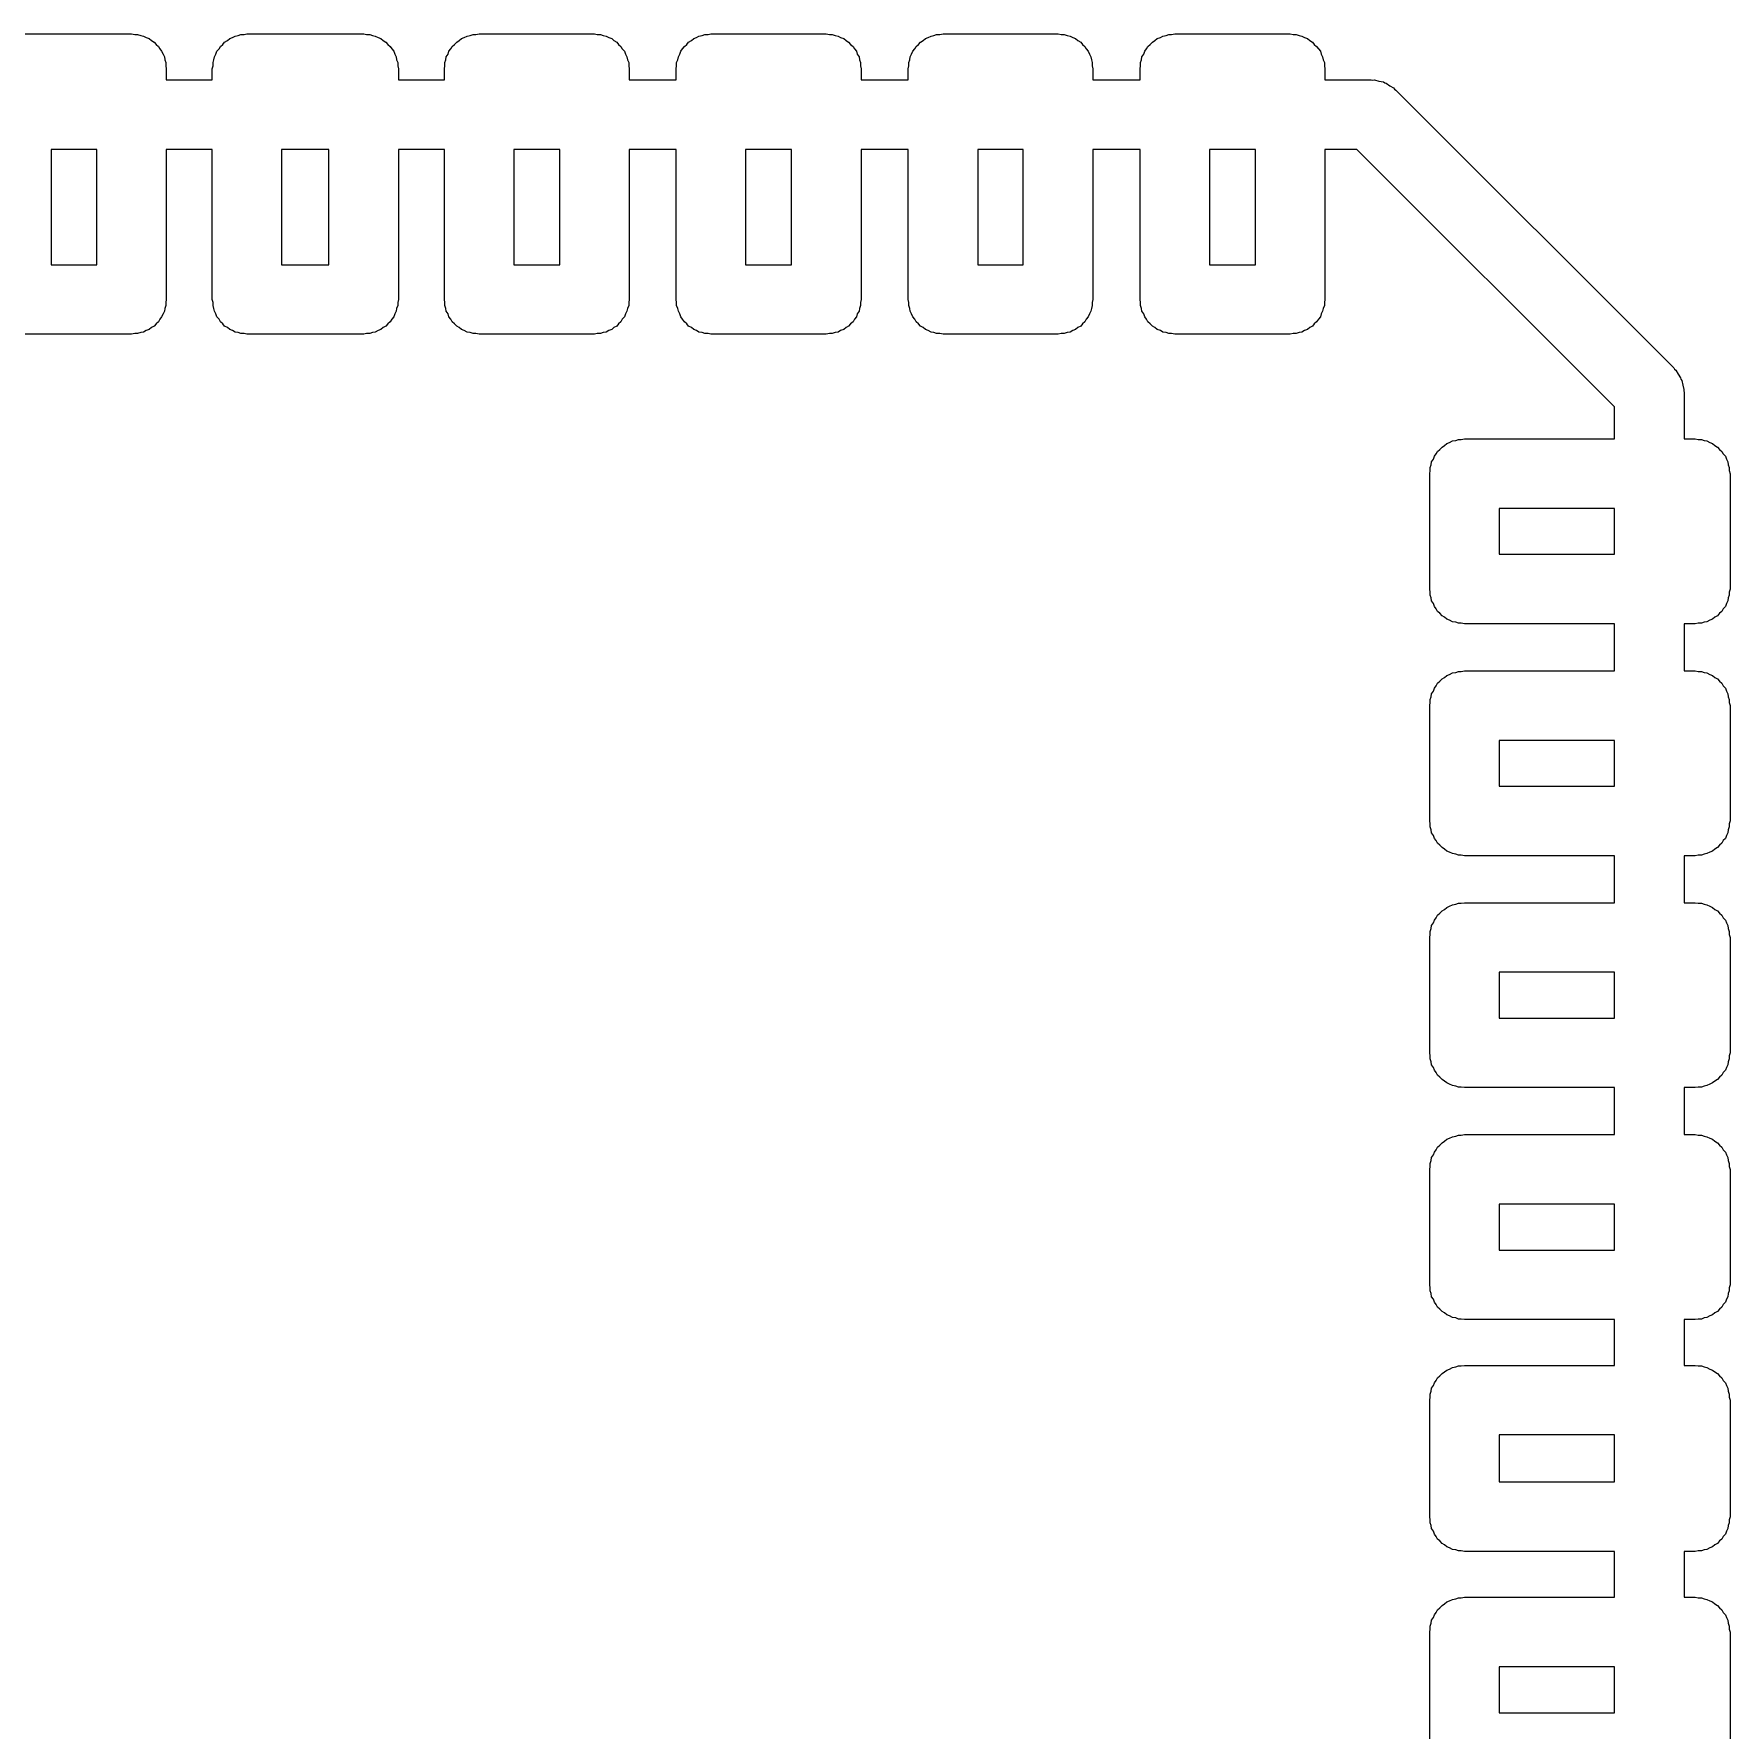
# Model space of a CAD drawing. Extents: x 17 to 274, y -105 to -6.
# Drawn here: x 146.913 to 150.573, y -49.587 to -45.927 of the extents above; entities that cross this region are included whole.
import ezdxf

# ---------------------------------------------------------------- set-up
doc = ezdxf.new("R2010")
doc.units = 0
doc.header["$MEASUREMENT"] = 0
doc.layers.add('BLACK', color=7, linetype='CONTINUOUS')

msp = doc.modelspace()

# ---------------------------------------------------------------- linework, layer by layer
at = {"layer": 'Black'}
for p, q in [((146.876, -45.9274), (147.124, -45.9274)), ((147.124, -45.9274), (147.131, -45.9286)), ((147.367, -45.9286), (147.373, -45.9274)), ((147.373, -45.9274), (147.625, -45.9274)), ((147.625, -45.9274), (147.631, -45.9286)), ((147.867, -45.9286), (147.874, -45.9274)), ((147.874, -45.9274), (148.123, -45.9274)), ((148.123, -45.9274), (148.129, -45.9286)), ((148.368, -45.9286), (148.374, -45.9274)), ((148.374, -45.9274), (148.623, -45.9274)), ((148.623, -45.9274), (148.63, -45.9286)), ((148.868, -45.9286), (148.875, -45.9274)), ((148.875, -45.9274), (149.123, -45.9274)), ((149.123, -45.9274), (149.13, -45.9286)), ((149.368, -45.9286), (149.375, -45.9274)), ((149.375, -45.9274), (149.624, -45.9274)), ((149.624, -45.9274), (149.63, -45.9286)), ((147.131, -45.9286), (147.137, -45.9286)), ((147.137, -45.9286), (147.144, -45.9308)), ((147.144, -45.9308), (147.15, -45.9319)), ((147.15, -45.9319), (147.156, -45.9352)), ((147.156, -45.9352), (147.162, -45.9375)), ((147.162, -45.9375), (147.167, -45.9417)), ((147.167, -45.9417), (147.173, -45.945)), ((147.173, -45.945), (147.177, -45.95)), ((147.177, -45.95), (147.182, -45.9542)), ((147.182, -45.9542), (147.185, -45.9599)), ((147.185, -45.9599), (147.189, -45.9649)), ((147.308, -45.9649), (147.313, -45.9599)), ((147.313, -45.9599), (147.316, -45.9542)), ((147.316, -45.9542), (147.321, -45.95)), ((147.321, -45.95), (147.325, -45.945)), ((147.325, -45.945), (147.331, -45.9417)), ((147.331, -45.9417), (147.336, -45.9375)), ((147.336, -45.9375), (147.342, -45.9352)), ((147.342, -45.9352), (147.348, -45.9319)), ((147.348, -45.9319), (147.354, -45.9308)), ((147.354, -45.9308), (147.36, -45.9286)), ((147.36, -45.9286), (147.367, -45.9286)), ((147.631, -45.9286), (147.638, -45.9286)), ((147.638, -45.9286), (147.644, -45.9308)), ((147.644, -45.9308), (147.65, -45.9319)), ((147.65, -45.9319), (147.656, -45.9352)), ((147.656, -45.9352), (147.662, -45.9375)), ((147.662, -45.9375), (147.667, -45.9417)), ((147.667, -45.9417), (147.673, -45.945)), ((147.673, -45.945), (147.677, -45.95)), ((147.677, -45.95), (147.682, -45.9542)), ((147.682, -45.9542), (147.686, -45.9599)), ((147.686, -45.9599), (147.69, -45.9649)), ((147.809, -45.9649), (147.813, -45.9599)), ((147.813, -45.9599), (147.816, -45.9542)), ((147.816, -45.9542), (147.821, -45.95)), ((147.821, -45.95), (147.826, -45.945)), ((147.826, -45.945), (147.831, -45.9417)), ((147.831, -45.9417), (147.836, -45.9375)), ((147.836, -45.9375), (147.842, -45.9352)), ((147.842, -45.9352), (147.848, -45.9319)), ((147.848, -45.9319), (147.855, -45.9308)), ((147.855, -45.9308), (147.861, -45.9286)), ((147.861, -45.9286), (147.867, -45.9286)), ((148.129, -45.9286), (148.136, -45.9286)), ((148.136, -45.9286), (148.142, -45.9308)), ((148.142, -45.9308), (148.148, -45.9319)), ((148.148, -45.9319), (148.154, -45.9352)), ((148.154, -45.9352), (148.16, -45.9375)), ((148.16, -45.9375), (148.165, -45.9417)), ((148.165, -45.9417), (148.171, -45.945)), ((148.171, -45.945), (148.175, -45.95)), ((148.175, -45.95), (148.18, -45.9542)), ((148.18, -45.9542), (148.183, -45.9599)), ((148.183, -45.9599), (148.188, -45.9649)), ((148.309, -45.9649), (148.313, -45.9599)), ((148.313, -45.9599), (148.317, -45.9542)), ((148.317, -45.9542), (148.322, -45.95)), ((148.322, -45.95), (148.326, -45.945)), ((148.326, -45.945), (148.332, -45.9417)), ((148.332, -45.9417), (148.337, -45.9375)), ((148.337, -45.9375), (148.343, -45.9352)), ((148.343, -45.9352), (148.348, -45.9319)), ((148.348, -45.9319), (148.355, -45.9308)), ((148.355, -45.9308), (148.361, -45.9286)), ((148.361, -45.9286), (148.368, -45.9286)), ((148.63, -45.9286), (148.636, -45.9286)), ((148.636, -45.9286), (148.642, -45.9308)), ((148.642, -45.9308), (148.649, -45.9319)), ((148.649, -45.9319), (148.654, -45.9352)), ((148.654, -45.9352), (148.661, -45.9375)), ((148.661, -45.9375), (148.666, -45.9417)), ((148.666, -45.9417), (148.671, -45.945)), ((148.671, -45.945), (148.675, -45.95)), ((148.675, -45.95), (148.681, -45.9542)), ((148.681, -45.9542), (148.684, -45.9599)), ((148.684, -45.9599), (148.688, -45.9649)), ((148.81, -45.9649), (148.814, -45.9599)), ((148.814, -45.9599), (148.817, -45.9542)), ((148.817, -45.9542), (148.822, -45.95)), ((148.822, -45.95), (148.826, -45.945)), ((148.826, -45.945), (148.832, -45.9417)), ((148.832, -45.9417), (148.837, -45.9375)), ((148.837, -45.9375), (148.843, -45.9352)), ((148.843, -45.9352), (148.849, -45.9319)), ((148.849, -45.9319), (148.855, -45.9308)), ((148.855, -45.9308), (148.861, -45.9286)), ((148.861, -45.9286), (148.868, -45.9286)), ((149.13, -45.9286), (149.136, -45.9286)), ((149.136, -45.9286), (149.143, -45.9308)), ((149.143, -45.9308), (149.149, -45.9319)), ((149.149, -45.9319), (149.155, -45.9352)), ((149.155, -45.9352), (149.161, -45.9375)), ((149.161, -45.9375), (149.166, -45.9417)), ((149.166, -45.9417), (149.172, -45.945)), ((149.172, -45.945), (149.176, -45.95)), ((149.176, -45.95), (149.181, -45.9542)), ((149.181, -45.9542), (149.184, -45.9599)), ((149.184, -45.9599), (149.188, -45.9649)), ((149.31, -45.9649), (149.314, -45.9599)), ((149.314, -45.9599), (149.317, -45.9542)), ((149.317, -45.9542), (149.322, -45.95)), ((149.322, -45.95), (149.327, -45.945)), ((149.327, -45.945), (149.332, -45.9417)), ((149.332, -45.9417), (149.337, -45.9375)), ((149.337, -45.9375), (149.344, -45.9352)), ((149.344, -45.9352), (149.349, -45.9319)), ((149.349, -45.9319), (149.356, -45.9308)), ((149.356, -45.9308), (149.362, -45.9286)), ((149.362, -45.9286), (149.368, -45.9286)), ((149.63, -45.9286), (149.637, -45.9286)), ((149.637, -45.9286), (149.643, -45.9308)), ((149.643, -45.9308), (149.649, -45.9319)), ((149.649, -45.9319), (149.655, -45.9352)), ((149.655, -45.9352), (149.661, -45.9375)), ((149.661, -45.9375), (149.666, -45.9417)), ((149.666, -45.9417), (149.672, -45.945)), ((149.672, -45.945), (149.676, -45.95)), ((149.676, -45.95), (149.681, -45.9542)), ((149.681, -45.9542), (149.685, -45.9599)), ((149.685, -45.9599), (149.689, -45.9649)), ((147.189, -45.9649), (147.192, -45.9711)), ((147.192, -45.9711), (147.195, -45.9768)), ((147.195, -45.9768), (147.196, -45.9832)), ((147.196, -45.9832), (147.198, -45.9894)), ((147.198, -45.9894), (147.198, -45.996)), ((147.198, -45.996), (147.199, -46.0024)), ((147.298, -46.0024), (147.3, -45.996)), ((147.3, -45.9894), (147.302, -45.9832)), ((147.3, -45.996), (147.3, -45.9894)), ((147.302, -45.9832), (147.303, -45.9768)), ((147.303, -45.9768), (147.306, -45.9711)), ((147.306, -45.9711), (147.308, -45.9649)), ((147.69, -45.9649), (147.692, -45.9711)), ((147.692, -45.9711), (147.695, -45.9768)), ((147.695, -45.9768), (147.696, -45.9832)), ((147.696, -45.9832), (147.699, -45.9894)), ((147.699, -45.9894), (147.699, -45.996)), ((147.699, -45.996), (147.7, -46.0024)), ((147.799, -46.0024), (147.8, -45.996)), ((147.8, -45.9894), (147.802, -45.9832)), ((147.8, -45.996), (147.8, -45.9894)), ((147.802, -45.9832), (147.803, -45.9768)), ((147.803, -45.9768), (147.807, -45.9711)), ((147.807, -45.9711), (147.809, -45.9649)), ((148.188, -45.9649), (148.19, -45.9711)), ((148.19, -45.9711), (148.193, -45.9768)), ((148.193, -45.9768), (148.194, -45.9832)), ((148.194, -45.9832), (148.197, -45.9894)), ((148.197, -45.9894), (148.197, -45.996)), ((148.197, -45.996), (148.198, -46.0024)), ((148.299, -46.0024), (148.3, -45.996)), ((148.3, -45.9894), (148.303, -45.9832)), ((148.3, -45.996), (148.3, -45.9894)), ((148.303, -45.9832), (148.304, -45.9768)), ((148.304, -45.9768), (148.307, -45.9711)), ((148.307, -45.9711), (148.309, -45.9649)), ((148.688, -45.9649), (148.69, -45.9711)), ((148.69, -45.9711), (148.694, -45.9768)), ((148.694, -45.9768), (148.695, -45.9832)), ((148.695, -45.9832), (148.697, -45.9894)), ((148.697, -45.9894), (148.697, -45.996)), ((148.697, -45.996), (148.698, -46.0024)), ((148.8, -46.0024), (148.801, -45.996)), ((148.801, -45.9894), (148.803, -45.9832)), ((148.801, -45.996), (148.801, -45.9894)), ((148.803, -45.9832), (148.804, -45.9768)), ((148.804, -45.9768), (148.807, -45.9711)), ((148.807, -45.9711), (148.81, -45.9649)), ((149.188, -45.9649), (149.191, -45.9711)), ((149.191, -45.9711), (149.194, -45.9768)), ((149.194, -45.9768), (149.195, -45.9832)), ((149.195, -45.9832), (149.197, -45.9894)), ((149.197, -45.9894), (149.197, -45.996)), ((149.197, -45.996), (149.198, -46.0024)), ((149.3, -46.0024), (149.301, -45.996)), ((149.301, -45.9894), (149.303, -45.9832)), ((149.301, -45.996), (149.301, -45.9894)), ((149.303, -45.9832), (149.304, -45.9768)), ((149.304, -45.9768), (149.308, -45.9711)), ((149.308, -45.9711), (149.31, -45.9649)), ((149.689, -45.9649), (149.691, -45.9711)), ((149.691, -45.9711), (149.694, -45.9768)), ((149.694, -45.9768), (149.695, -45.9832)), ((149.695, -45.9832), (149.698, -45.9894)), ((149.698, -45.9894), (149.698, -45.996)), ((149.698, -45.996), (149.699, -46.0024)), ((147.199, -46.0024), (147.199, -46.0265)), ((147.199, -46.0265), (147.298, -46.0265)), ((147.298, -46.0265), (147.298, -46.0024)), ((147.7, -46.0024), (147.7, -46.0265)), ((147.7, -46.0265), (147.799, -46.0265)), ((147.799, -46.0265), (147.799, -46.0024)), ((148.198, -46.0024), (148.198, -46.0265)), ((148.198, -46.0265), (148.299, -46.0265)), ((148.299, -46.0265), (148.299, -46.0024)), ((148.698, -46.0024), (148.698, -46.0265)), ((148.698, -46.0265), (148.8, -46.0265)), ((148.8, -46.0265), (148.8, -46.0024)), ((149.198, -46.0024), (149.198, -46.0265)), ((149.198, -46.0265), (149.3, -46.0265)), ((149.3, -46.0265), (149.3, -46.0024)), ((149.699, -46.0024), (149.699, -46.0265)), ((149.699, -46.0265), (149.799, -46.0265)), ((149.799, -46.0265), (149.802, -46.0271)), ((149.802, -46.0271), (149.806, -46.0268)), ((149.806, -46.0268), (149.815, -46.0293)), ((149.815, -46.0293), (149.825, -46.031)), ((149.825, -46.031), (149.828, -46.0327)), ((149.828, -46.0327), (149.831, -46.0335)), ((149.831, -46.0335), (149.839, -46.0391)), ((149.839, -46.0391), (149.847, -46.044)), ((149.847, -46.044), (149.849, -46.0466)), ((149.849, -46.0466), (149.852, -46.0484)), ((149.852, -46.0484), (150.452, -46.6479)), ((146.951, -46.1765), (146.951, -46.4253)), ((147.049, -46.1765), (146.951, -46.1765)), ((147.049, -46.4253), (147.049, -46.1765)), ((147.298, -46.1765), (147.199, -46.1765)), ((147.199, -46.1765), (147.199, -46.5003)), ((147.298, -46.5003), (147.298, -46.1765)), ((147.448, -46.1765), (147.448, -46.4253)), ((147.55, -46.1765), (147.448, -46.1765)), ((147.55, -46.4253), (147.55, -46.1765)), ((147.799, -46.1765), (147.7, -46.1765)), ((147.7, -46.1765), (147.7, -46.5003)), ((147.799, -46.5003), (147.799, -46.1765)), ((147.949, -46.1765), (147.949, -46.4253)), ((148.048, -46.1765), (147.949, -46.1765)), ((148.048, -46.4253), (148.048, -46.1765)), ((148.299, -46.1765), (148.198, -46.1765)), ((148.198, -46.1765), (148.198, -46.5003)), ((148.299, -46.5003), (148.299, -46.1765)), ((148.449, -46.1765), (148.449, -46.4253)), ((148.548, -46.1765), (148.449, -46.1765)), ((148.548, -46.4253), (148.548, -46.1765)), ((148.8, -46.1765), (148.698, -46.1765)), ((148.698, -46.1765), (148.698, -46.5003)), ((148.8, -46.5003), (148.8, -46.1765)), ((148.95, -46.1765), (148.95, -46.4253)), ((149.048, -46.1765), (148.95, -46.1765)), ((149.048, -46.4253), (149.048, -46.1765)), ((149.3, -46.1765), (149.198, -46.1765)), ((149.198, -46.1765), (149.198, -46.5003)), ((149.3, -46.5003), (149.3, -46.1765)), ((149.45, -46.1765), (149.45, -46.4253)), ((149.549, -46.1765), (149.45, -46.1765)), ((149.549, -46.4253), (149.549, -46.1765)), ((149.699, -46.1765), (149.699, -46.5003)), ((149.768, -46.1765), (149.699, -46.1765)), ((150.324, -46.732), (149.768, -46.1765)), ((146.951, -46.4253), (147.049, -46.4253)), ((147.448, -46.4253), (147.55, -46.4253)), ((147.949, -46.4253), (148.048, -46.4253)), ((148.449, -46.4253), (148.548, -46.4253)), ((148.95, -46.4253), (149.048, -46.4253)), ((149.45, -46.4253), (149.549, -46.4253)), ((147.198, -46.5133), (147.196, -46.5195)), ((147.199, -46.5003), (147.198, -46.5067)), ((147.198, -46.5067), (147.198, -46.5133)), ((147.3, -46.5067), (147.298, -46.5003)), ((147.3, -46.5133), (147.3, -46.5067)), ((147.302, -46.5195), (147.3, -46.5133)), ((147.699, -46.5133), (147.696, -46.5195)), ((147.7, -46.5003), (147.699, -46.5067)), ((147.699, -46.5067), (147.699, -46.5133)), ((147.8, -46.5067), (147.799, -46.5003)), ((147.8, -46.5133), (147.8, -46.5067)), ((147.802, -46.5195), (147.8, -46.5133)), ((148.197, -46.5133), (148.194, -46.5195)), ((148.198, -46.5003), (148.197, -46.5067)), ((148.197, -46.5067), (148.197, -46.5133)), ((148.3, -46.5067), (148.299, -46.5003)), ((148.3, -46.5133), (148.3, -46.5067)), ((148.303, -46.5195), (148.3, -46.5133)), ((148.697, -46.5133), (148.695, -46.5195)), ((148.698, -46.5003), (148.697, -46.5067)), ((148.697, -46.5067), (148.697, -46.5133)), ((148.801, -46.5067), (148.8, -46.5003)), ((148.801, -46.5133), (148.801, -46.5067)), ((148.803, -46.5195), (148.801, -46.5133)), ((149.197, -46.5133), (149.195, -46.5195)), ((149.198, -46.5003), (149.197, -46.5067)), ((149.197, -46.5067), (149.197, -46.5133)), ((149.301, -46.5067), (149.3, -46.5003)), ((149.301, -46.5133), (149.301, -46.5067)), ((149.303, -46.5195), (149.301, -46.5133)), ((149.698, -46.5133), (149.695, -46.5195)), ((149.699, -46.5003), (149.698, -46.5067)), ((149.698, -46.5067), (149.698, -46.5133)), ((147.182, -46.5485), (147.177, -46.5527)), ((147.185, -46.5428), (147.182, -46.5485)), ((147.189, -46.5378), (147.185, -46.5428)), ((147.192, -46.5316), (147.189, -46.5378)), ((147.195, -46.5259), (147.192, -46.5316)), ((147.196, -46.5195), (147.195, -46.5259)), ((147.303, -46.5259), (147.302, -46.5195)), ((147.306, -46.5316), (147.303, -46.5259)), ((147.308, -46.5378), (147.306, -46.5316)), ((147.313, -46.5428), (147.308, -46.5378)), ((147.316, -46.5485), (147.313, -46.5428)), ((147.321, -46.5527), (147.316, -46.5485)), ((147.682, -46.5485), (147.677, -46.5527)), ((147.686, -46.5428), (147.682, -46.5485)), ((147.69, -46.5378), (147.686, -46.5428)), ((147.692, -46.5316), (147.69, -46.5378)), ((147.695, -46.5259), (147.692, -46.5316)), ((147.696, -46.5195), (147.695, -46.5259)), ((147.803, -46.5259), (147.802, -46.5195)), ((147.807, -46.5316), (147.803, -46.5259)), ((147.809, -46.5378), (147.807, -46.5316)), ((147.813, -46.5428), (147.809, -46.5378)), ((147.816, -46.5485), (147.813, -46.5428)), ((147.821, -46.5527), (147.816, -46.5485)), ((148.18, -46.5485), (148.175, -46.5527)), ((148.183, -46.5428), (148.18, -46.5485)), ((148.188, -46.5378), (148.183, -46.5428)), ((148.19, -46.5316), (148.188, -46.5378)), ((148.193, -46.5259), (148.19, -46.5316)), ((148.194, -46.5195), (148.193, -46.5259)), ((148.304, -46.5259), (148.303, -46.5195)), ((148.307, -46.5316), (148.304, -46.5259)), ((148.309, -46.5378), (148.307, -46.5316)), ((148.313, -46.5428), (148.309, -46.5378)), ((148.317, -46.5485), (148.313, -46.5428)), ((148.322, -46.5527), (148.317, -46.5485)), ((148.681, -46.5485), (148.675, -46.5527)), ((148.684, -46.5428), (148.681, -46.5485)), ((148.688, -46.5378), (148.684, -46.5428)), ((148.69, -46.5316), (148.688, -46.5378)), ((148.694, -46.5259), (148.69, -46.5316)), ((148.695, -46.5195), (148.694, -46.5259)), ((148.804, -46.5259), (148.803, -46.5195)), ((148.807, -46.5316), (148.804, -46.5259)), ((148.81, -46.5378), (148.807, -46.5316)), ((148.814, -46.5428), (148.81, -46.5378)), ((148.817, -46.5485), (148.814, -46.5428)), ((148.822, -46.5527), (148.817, -46.5485)), ((149.181, -46.5485), (149.176, -46.5527)), ((149.184, -46.5428), (149.181, -46.5485)), ((149.188, -46.5378), (149.184, -46.5428)), ((149.191, -46.5316), (149.188, -46.5378)), ((149.194, -46.5259), (149.191, -46.5316)), ((149.195, -46.5195), (149.194, -46.5259)), ((149.304, -46.5259), (149.303, -46.5195)), ((149.308, -46.5316), (149.304, -46.5259)), ((149.31, -46.5378), (149.308, -46.5316)), ((149.314, -46.5428), (149.31, -46.5378)), ((149.317, -46.5485), (149.314, -46.5428)), ((149.322, -46.5527), (149.317, -46.5485)), ((149.681, -46.5485), (149.676, -46.5527)), ((149.685, -46.5428), (149.681, -46.5485)), ((149.689, -46.5378), (149.685, -46.5428)), ((149.691, -46.5316), (149.689, -46.5378)), ((149.694, -46.5259), (149.691, -46.5316)), ((149.695, -46.5195), (149.694, -46.5259)), ((147.124, -46.5753), (146.876, -46.5753)), ((147.131, -46.5741), (147.124, -46.5753)), ((147.137, -46.5741), (147.131, -46.5741)), ((147.144, -46.5719), (147.137, -46.5741)), ((147.15, -46.5707), (147.144, -46.5719)), ((147.156, -46.5675), (147.15, -46.5707)), ((147.162, -46.5652), (147.156, -46.5675)), ((147.167, -46.561), (147.162, -46.5652)), ((147.173, -46.5577), (147.167, -46.561)), ((147.177, -46.5527), (147.173, -46.5577)), ((147.325, -46.5577), (147.321, -46.5527)), ((147.331, -46.561), (147.325, -46.5577)), ((147.336, -46.5652), (147.331, -46.561)), ((147.342, -46.5675), (147.336, -46.5652)), ((147.348, -46.5707), (147.342, -46.5675)), ((147.354, -46.5719), (147.348, -46.5707)), ((147.36, -46.5741), (147.354, -46.5719)), ((147.367, -46.5741), (147.36, -46.5741)), ((147.373, -46.5753), (147.367, -46.5741)), ((147.625, -46.5753), (147.373, -46.5753)), ((147.631, -46.5741), (147.625, -46.5753)), ((147.638, -46.5741), (147.631, -46.5741)), ((147.644, -46.5719), (147.638, -46.5741)), ((147.65, -46.5707), (147.644, -46.5719)), ((147.656, -46.5675), (147.65, -46.5707)), ((147.662, -46.5652), (147.656, -46.5675)), ((147.667, -46.561), (147.662, -46.5652)), ((147.673, -46.5577), (147.667, -46.561)), ((147.677, -46.5527), (147.673, -46.5577)), ((147.826, -46.5577), (147.821, -46.5527)), ((147.831, -46.561), (147.826, -46.5577)), ((147.836, -46.5652), (147.831, -46.561)), ((147.842, -46.5675), (147.836, -46.5652)), ((147.848, -46.5707), (147.842, -46.5675)), ((147.855, -46.5719), (147.848, -46.5707)), ((147.861, -46.5741), (147.855, -46.5719)), ((147.867, -46.5741), (147.861, -46.5741)), ((147.874, -46.5753), (147.867, -46.5741)), ((148.123, -46.5753), (147.874, -46.5753)), ((148.129, -46.5741), (148.123, -46.5753)), ((148.136, -46.5741), (148.129, -46.5741)), ((148.142, -46.5719), (148.136, -46.5741)), ((148.148, -46.5707), (148.142, -46.5719)), ((148.154, -46.5675), (148.148, -46.5707)), ((148.16, -46.5652), (148.154, -46.5675)), ((148.165, -46.561), (148.16, -46.5652)), ((148.171, -46.5577), (148.165, -46.561)), ((148.175, -46.5527), (148.171, -46.5577)), ((148.326, -46.5577), (148.322, -46.5527)), ((148.332, -46.561), (148.326, -46.5577)), ((148.337, -46.5652), (148.332, -46.561)), ((148.343, -46.5675), (148.337, -46.5652)), ((148.348, -46.5707), (148.343, -46.5675)), ((148.355, -46.5719), (148.348, -46.5707)), ((148.361, -46.5741), (148.355, -46.5719)), ((148.368, -46.5741), (148.361, -46.5741)), ((148.374, -46.5753), (148.368, -46.5741)), ((148.623, -46.5753), (148.374, -46.5753)), ((148.63, -46.5741), (148.623, -46.5753)), ((148.636, -46.5741), (148.63, -46.5741)), ((148.642, -46.5719), (148.636, -46.5741)), ((148.649, -46.5707), (148.642, -46.5719)), ((148.654, -46.5675), (148.649, -46.5707)), ((148.661, -46.5652), (148.654, -46.5675)), ((148.666, -46.561), (148.661, -46.5652)), ((148.671, -46.5577), (148.666, -46.561)), ((148.675, -46.5527), (148.671, -46.5577)), ((148.826, -46.5577), (148.822, -46.5527)), ((148.832, -46.561), (148.826, -46.5577)), ((148.837, -46.5652), (148.832, -46.561)), ((148.843, -46.5675), (148.837, -46.5652)), ((148.849, -46.5707), (148.843, -46.5675)), ((148.855, -46.5719), (148.849, -46.5707)), ((148.861, -46.5741), (148.855, -46.5719)), ((148.868, -46.5741), (148.861, -46.5741)), ((148.875, -46.5753), (148.868, -46.5741)), ((149.123, -46.5753), (148.875, -46.5753)), ((149.13, -46.5741), (149.123, -46.5753)), ((149.136, -46.5741), (149.13, -46.5741)), ((149.143, -46.5719), (149.136, -46.5741)), ((149.149, -46.5707), (149.143, -46.5719)), ((149.155, -46.5675), (149.149, -46.5707)), ((149.161, -46.5652), (149.155, -46.5675)), ((149.166, -46.561), (149.161, -46.5652)), ((149.172, -46.5577), (149.166, -46.561)), ((149.176, -46.5527), (149.172, -46.5577)), ((149.327, -46.5577), (149.322, -46.5527)), ((149.332, -46.561), (149.327, -46.5577)), ((149.337, -46.5652), (149.332, -46.561)), ((149.344, -46.5675), (149.337, -46.5652)), ((149.349, -46.5707), (149.344, -46.5675)), ((149.356, -46.5719), (149.349, -46.5707)), ((149.362, -46.5741), (149.356, -46.5719)), ((149.368, -46.5741), (149.362, -46.5741)), ((149.375, -46.5753), (149.368, -46.5741)), ((149.624, -46.5753), (149.375, -46.5753)), ((149.63, -46.5741), (149.624, -46.5753)), ((149.637, -46.5741), (149.63, -46.5741)), ((149.643, -46.5719), (149.637, -46.5741)), ((149.649, -46.5707), (149.643, -46.5719)), ((149.655, -46.5675), (149.649, -46.5707)), ((149.661, -46.5652), (149.655, -46.5675)), ((149.666, -46.561), (149.661, -46.5652)), ((149.672, -46.5577), (149.666, -46.561)), ((149.676, -46.5527), (149.672, -46.5577)), ((150.452, -46.6479), (150.453, -46.6506)), ((150.453, -46.6506), (150.456, -46.6527)), ((150.456, -46.6527), (150.461, -46.6612)), ((150.461, -46.6612), (150.466, -46.6692)), ((150.466, -46.6692), (150.467, -46.6724)), ((150.467, -46.6724), (150.469, -46.6753)), ((150.469, -46.6753), (150.471, -46.6849)), ((150.471, -46.6849), (150.473, -46.6944)), ((150.473, -46.6944), (150.473, -46.6977)), ((150.324, -46.8012), (150.324, -46.732)), ((150.473, -46.6977), (150.474, -46.7009)), ((150.474, -46.7009), (150.474, -46.8012)), ((149.968, -46.809), (149.974, -46.8057)), ((149.974, -46.8057), (149.981, -46.8046)), ((149.981, -46.8046), (149.987, -46.8023)), ((149.987, -46.8023), (149.993, -46.8023)), ((149.993, -46.8023), (150, -46.8012)), ((150, -46.8012), (150.324, -46.8012)), ((150.474, -46.8012), (150.498, -46.8012)), ((150.498, -46.8012), (150.504, -46.8023)), ((150.504, -46.8023), (150.511, -46.8023)), ((150.511, -46.8023), (150.517, -46.8046)), ((150.517, -46.8046), (150.523, -46.8057)), ((150.523, -46.8057), (150.529, -46.809)), ((149.933, -46.8448), (149.935, -46.8387)), ((149.935, -46.8387), (149.939, -46.8337)), ((149.939, -46.8337), (149.942, -46.828)), ((149.942, -46.828), (149.947, -46.8238)), ((149.947, -46.8238), (149.952, -46.8187)), ((149.952, -46.8187), (149.957, -46.8154)), ((149.957, -46.8154), (149.962, -46.8112)), ((149.962, -46.8112), (149.968, -46.809)), ((150.529, -46.809), (150.535, -46.8112)), ((150.535, -46.8112), (150.54, -46.8154)), ((150.54, -46.8154), (150.546, -46.8187)), ((150.546, -46.8187), (150.55, -46.8238)), ((150.55, -46.8238), (150.555, -46.828)), ((150.555, -46.828), (150.558, -46.8337)), ((150.558, -46.8337), (150.563, -46.8387)), ((150.563, -46.8387), (150.565, -46.8448)), ((149.925, -46.8762), (149.926, -46.8697)), ((149.925, -47.1251), (149.925, -46.8762)), ((149.926, -46.8632), (149.928, -46.857)), ((149.926, -46.8697), (149.926, -46.8632)), ((149.928, -46.857), (149.929, -46.8505)), ((149.929, -46.8505), (149.933, -46.8448)), ((150.565, -46.8448), (150.568, -46.8505)), ((150.568, -46.8505), (150.569, -46.857)), ((150.569, -46.857), (150.571, -46.8632)), ((150.571, -46.8632), (150.571, -46.8697)), ((150.571, -46.8697), (150.573, -46.8762)), ((150.573, -46.8762), (150.573, -47.1251)), ((150.075, -46.9512), (150.075, -47.0501)), ((150.324, -46.9512), (150.075, -46.9512)), ((150.324, -47.0501), (150.324, -46.9512)), ((150.075, -47.0501), (150.324, -47.0501)), ((149.926, -47.1316), (149.925, -47.1251)), ((149.926, -47.1381), (149.926, -47.1316)), ((150.573, -47.1251), (150.571, -47.1316)), ((150.571, -47.1316), (150.571, -47.1381)), ((149.928, -47.1443), (149.926, -47.1381)), ((149.929, -47.1508), (149.928, -47.1443)), ((149.933, -47.1564), (149.929, -47.1508)), ((149.935, -47.1626), (149.933, -47.1564)), ((149.939, -47.1676), (149.935, -47.1626)), ((149.942, -47.1733), (149.939, -47.1676)), ((150.558, -47.1676), (150.555, -47.1733)), ((150.563, -47.1626), (150.558, -47.1676)), ((150.565, -47.1564), (150.563, -47.1626)), ((150.568, -47.1508), (150.565, -47.1564)), ((150.569, -47.1443), (150.568, -47.1508)), ((150.571, -47.1381), (150.569, -47.1443)), ((149.947, -47.1775), (149.942, -47.1733)), ((149.952, -47.1826), (149.947, -47.1775)), ((149.957, -47.1858), (149.952, -47.1826)), ((149.962, -47.1901), (149.957, -47.1858)), ((149.968, -47.1923), (149.962, -47.1901)), ((149.974, -47.1956), (149.968, -47.1923)), ((149.981, -47.1967), (149.974, -47.1956)), ((149.987, -47.199), (149.981, -47.1967)), ((149.993, -47.199), (149.987, -47.199)), ((150, -47.2001), (149.993, -47.199)), ((150.324, -47.2001), (150, -47.2001)), ((150.324, -47.3016), (150.324, -47.2001)), ((150.498, -47.2001), (150.474, -47.2001)), ((150.474, -47.2001), (150.474, -47.3016)), ((150.504, -47.199), (150.498, -47.2001)), ((150.511, -47.199), (150.504, -47.199)), ((150.517, -47.1967), (150.511, -47.199)), ((150.523, -47.1956), (150.517, -47.1967)), ((150.529, -47.1923), (150.523, -47.1956)), ((150.535, -47.1901), (150.529, -47.1923)), ((150.54, -47.1858), (150.535, -47.1901)), ((150.546, -47.1826), (150.54, -47.1858)), ((150.55, -47.1775), (150.546, -47.1826)), ((150.555, -47.1733), (150.55, -47.1775)), ((149.952, -47.3191), (149.957, -47.3158)), ((149.957, -47.3158), (149.962, -47.3116)), ((149.962, -47.3116), (149.968, -47.3094)), ((149.968, -47.3094), (149.974, -47.3061)), ((149.974, -47.3061), (149.981, -47.3049)), ((149.981, -47.3049), (149.987, -47.3027)), ((149.987, -47.3027), (149.993, -47.3027)), ((149.993, -47.3027), (150, -47.3016)), ((150, -47.3016), (150.324, -47.3016)), ((150.474, -47.3016), (150.498, -47.3016)), ((150.498, -47.3016), (150.504, -47.3027)), ((150.504, -47.3027), (150.511, -47.3027)), ((150.511, -47.3027), (150.517, -47.3049)), ((150.517, -47.3049), (150.523, -47.3061)), ((150.523, -47.3061), (150.529, -47.3094)), ((150.529, -47.3094), (150.535, -47.3116)), ((150.535, -47.3116), (150.54, -47.3158)), ((150.54, -47.3158), (150.546, -47.3191)), ((149.928, -47.3574), (149.929, -47.3509)), ((149.929, -47.3509), (149.933, -47.3452)), ((149.933, -47.3452), (149.935, -47.3391)), ((149.935, -47.3391), (149.939, -47.334)), ((149.939, -47.334), (149.942, -47.3284)), ((149.942, -47.3284), (149.947, -47.3241)), ((149.947, -47.3241), (149.952, -47.3191)), ((150.546, -47.3191), (150.55, -47.3241)), ((150.55, -47.3241), (150.555, -47.3284)), ((150.555, -47.3284), (150.558, -47.334)), ((150.558, -47.334), (150.563, -47.3391)), ((150.563, -47.3391), (150.565, -47.3452)), ((150.565, -47.3452), (150.568, -47.3509)), ((150.568, -47.3509), (150.569, -47.3574)), ((149.925, -47.3766), (149.926, -47.3701)), ((149.925, -47.6255), (149.925, -47.3766)), ((149.926, -47.3635), (149.928, -47.3574)), ((149.926, -47.3701), (149.926, -47.3635)), ((150.569, -47.3574), (150.571, -47.3635)), ((150.571, -47.3635), (150.571, -47.3701)), ((150.571, -47.3701), (150.573, -47.3766)), ((150.573, -47.3766), (150.573, -47.6255)), ((150.075, -47.4516), (150.075, -47.5505)), ((150.324, -47.4516), (150.075, -47.4516)), ((150.324, -47.5505), (150.324, -47.4516)), ((150.075, -47.5505), (150.324, -47.5505)), ((149.926, -47.6319), (149.925, -47.6255)), ((149.926, -47.6385), (149.926, -47.6319)), ((149.928, -47.6447), (149.926, -47.6385)), ((149.929, -47.6511), (149.928, -47.6447)), ((150.569, -47.6447), (150.568, -47.6511)), ((150.571, -47.6385), (150.569, -47.6447)), ((150.573, -47.6255), (150.571, -47.6319)), ((150.571, -47.6319), (150.571, -47.6385)), ((149.933, -47.6568), (149.929, -47.6511)), ((149.935, -47.663), (149.933, -47.6568)), ((149.939, -47.668), (149.935, -47.663)), ((149.942, -47.6737), (149.939, -47.668)), ((149.947, -47.6779), (149.942, -47.6737)), ((149.952, -47.6829), (149.947, -47.6779)), ((149.957, -47.6862), (149.952, -47.6829)), ((150.546, -47.6829), (150.54, -47.6862)), ((150.55, -47.6779), (150.546, -47.6829)), ((150.555, -47.6737), (150.55, -47.6779)), ((150.558, -47.668), (150.555, -47.6737)), ((150.563, -47.663), (150.558, -47.668)), ((150.565, -47.6568), (150.563, -47.663)), ((150.568, -47.6511), (150.565, -47.6568)), ((149.962, -47.6904), (149.957, -47.6862)), ((149.968, -47.6927), (149.962, -47.6904)), ((149.974, -47.696), (149.968, -47.6927)), ((149.981, -47.6971), (149.974, -47.696)), ((149.987, -47.6993), (149.981, -47.6971)), ((149.993, -47.6993), (149.987, -47.6993)), ((150, -47.7005), (149.993, -47.6993)), ((150.324, -47.7005), (150, -47.7005)), ((150.324, -47.8019), (150.324, -47.7005)), ((150.498, -47.7005), (150.474, -47.7005)), ((150.474, -47.7005), (150.474, -47.8019)), ((150.504, -47.6993), (150.498, -47.7005)), ((150.511, -47.6993), (150.504, -47.6993)), ((150.517, -47.6971), (150.511, -47.6993)), ((150.523, -47.696), (150.517, -47.6971)), ((150.529, -47.6927), (150.523, -47.696)), ((150.535, -47.6904), (150.529, -47.6927)), ((150.54, -47.6862), (150.535, -47.6904)), ((149.939, -47.8344), (149.942, -47.8287)), ((149.942, -47.8287), (149.947, -47.8245)), ((149.947, -47.8245), (149.952, -47.8195)), ((149.952, -47.8195), (149.957, -47.8162)), ((149.957, -47.8162), (149.962, -47.812)), ((149.962, -47.812), (149.968, -47.8097)), ((149.968, -47.8097), (149.974, -47.8065)), ((149.974, -47.8065), (149.981, -47.8053)), ((149.981, -47.8053), (149.987, -47.8031)), ((149.987, -47.8031), (149.993, -47.8031)), ((149.993, -47.8031), (150, -47.8019)), ((150, -47.8019), (150.324, -47.8019)), ((150.474, -47.8019), (150.498, -47.8019)), ((150.498, -47.8019), (150.504, -47.8031)), ((150.504, -47.8031), (150.511, -47.8031)), ((150.511, -47.8031), (150.517, -47.8053)), ((150.517, -47.8053), (150.523, -47.8065)), ((150.523, -47.8065), (150.529, -47.8097)), ((150.529, -47.8097), (150.535, -47.812)), ((150.535, -47.812), (150.54, -47.8162)), ((150.54, -47.8162), (150.546, -47.8195)), ((150.546, -47.8195), (150.55, -47.8245)), ((150.55, -47.8245), (150.555, -47.8287)), ((150.555, -47.8287), (150.558, -47.8344)), ((149.926, -47.8639), (149.928, -47.8577)), ((149.926, -47.8705), (149.926, -47.8639)), ((149.928, -47.8577), (149.929, -47.8513)), ((149.929, -47.8513), (149.933, -47.8456)), ((149.933, -47.8456), (149.935, -47.8394)), ((149.935, -47.8394), (149.939, -47.8344)), ((150.558, -47.8344), (150.563, -47.8394)), ((150.563, -47.8394), (150.565, -47.8456)), ((150.565, -47.8456), (150.568, -47.8513)), ((150.568, -47.8513), (150.569, -47.8577)), ((150.569, -47.8577), (150.571, -47.8639)), ((150.571, -47.8639), (150.571, -47.8705)), ((149.925, -47.8769), (149.926, -47.8705)), ((149.925, -48.1259), (149.925, -47.8769)), ((150.571, -47.8705), (150.573, -47.8769)), ((150.573, -47.8769), (150.573, -48.1259)), ((150.075, -47.9519), (150.075, -48.0509)), ((150.324, -47.9519), (150.075, -47.9519)), ((150.324, -48.0509), (150.324, -47.9519)), ((150.075, -48.0509), (150.324, -48.0509)), ((149.926, -48.1323), (149.925, -48.1259)), ((149.926, -48.1389), (149.926, -48.1323)), ((149.928, -48.1451), (149.926, -48.1389)), ((149.929, -48.1515), (149.928, -48.1451)), ((149.933, -48.1572), (149.929, -48.1515)), ((149.935, -48.1634), (149.933, -48.1572)), ((150.565, -48.1572), (150.563, -48.1634)), ((150.568, -48.1515), (150.565, -48.1572)), ((150.569, -48.1451), (150.568, -48.1515)), ((150.571, -48.1389), (150.569, -48.1451)), ((150.573, -48.1259), (150.571, -48.1323)), ((150.571, -48.1323), (150.571, -48.1389)), ((149.939, -48.1684), (149.935, -48.1634)), ((149.942, -48.1741), (149.939, -48.1684)), ((149.947, -48.1783), (149.942, -48.1741)), ((149.952, -48.1833), (149.947, -48.1783)), ((149.957, -48.1866), (149.952, -48.1833)), ((149.962, -48.1908), (149.957, -48.1866)), ((149.968, -48.1931), (149.962, -48.1908)), ((149.974, -48.1963), (149.968, -48.1931)), ((149.981, -48.1975), (149.974, -48.1963)), ((150.523, -48.1963), (150.517, -48.1975)), ((150.529, -48.1931), (150.523, -48.1963)), ((150.535, -48.1908), (150.529, -48.1931)), ((150.54, -48.1866), (150.535, -48.1908)), ((150.546, -48.1833), (150.54, -48.1866)), ((150.55, -48.1783), (150.546, -48.1833)), ((150.555, -48.1741), (150.55, -48.1783)), ((150.558, -48.1684), (150.555, -48.1741)), ((150.563, -48.1634), (150.558, -48.1684)), ((149.987, -48.1997), (149.981, -48.1975)), ((149.993, -48.1997), (149.987, -48.1997)), ((150, -48.2009), (149.993, -48.1997)), ((150.324, -48.2009), (150, -48.2009)), ((150.324, -48.3023), (150.324, -48.2009)), ((150.498, -48.2009), (150.474, -48.2009)), ((150.474, -48.2009), (150.474, -48.3023)), ((150.504, -48.1997), (150.498, -48.2009)), ((150.511, -48.1997), (150.504, -48.1997)), ((150.517, -48.1975), (150.511, -48.1997)), ((149.974, -48.3068), (149.981, -48.3057)), ((149.981, -48.3057), (149.987, -48.3035)), ((149.987, -48.3035), (149.993, -48.3035)), ((149.993, -48.3035), (150, -48.3023)), ((150, -48.3023), (150.324, -48.3023)), ((150.474, -48.3023), (150.498, -48.3023)), ((150.498, -48.3023), (150.504, -48.3035)), ((150.504, -48.3035), (150.511, -48.3035)), ((150.511, -48.3035), (150.517, -48.3057)), ((150.517, -48.3057), (150.523, -48.3068)), ((149.933, -48.346), (149.935, -48.3398)), ((149.935, -48.3398), (149.939, -48.3348)), ((149.939, -48.3348), (149.942, -48.3291)), ((149.942, -48.3291), (149.947, -48.3249)), ((149.947, -48.3249), (149.952, -48.3199)), ((149.952, -48.3199), (149.957, -48.3166)), ((149.957, -48.3166), (149.962, -48.3124)), ((149.962, -48.3124), (149.968, -48.3101)), ((149.968, -48.3101), (149.974, -48.3068)), ((150.523, -48.3068), (150.529, -48.3101)), ((150.529, -48.3101), (150.535, -48.3124)), ((150.535, -48.3124), (150.54, -48.3166)), ((150.54, -48.3166), (150.546, -48.3199)), ((150.546, -48.3199), (150.55, -48.3249)), ((150.55, -48.3249), (150.555, -48.3291)), ((150.555, -48.3291), (150.558, -48.3348)), ((150.558, -48.3348), (150.563, -48.3398)), ((150.563, -48.3398), (150.565, -48.346)), ((149.925, -48.3773), (149.926, -48.3709)), ((149.925, -48.6262), (149.925, -48.3773)), ((149.926, -48.3643), (149.928, -48.3581)), ((149.926, -48.3709), (149.926, -48.3643)), ((149.928, -48.3581), (149.929, -48.3517)), ((149.929, -48.3517), (149.933, -48.346)), ((150.565, -48.346), (150.568, -48.3517)), ((150.568, -48.3517), (150.569, -48.3581)), ((150.569, -48.3581), (150.571, -48.3643)), ((150.571, -48.3643), (150.571, -48.3709)), ((150.571, -48.3709), (150.573, -48.3773)), ((150.573, -48.3773), (150.573, -48.6262)), ((150.075, -48.4523), (150.075, -48.5512)), ((150.324, -48.4523), (150.075, -48.4523)), ((150.324, -48.5512), (150.324, -48.4523)), ((150.075, -48.5512), (150.324, -48.5512)), ((149.926, -48.6327), (149.925, -48.6262)), ((149.926, -48.6393), (149.926, -48.6327)), ((150.573, -48.6262), (150.571, -48.6327)), ((150.571, -48.6327), (150.571, -48.6393)), ((149.928, -48.6454), (149.926, -48.6393)), ((149.929, -48.6519), (149.928, -48.6454)), ((149.933, -48.6576), (149.929, -48.6519)), ((149.935, -48.6637), (149.933, -48.6576)), ((149.939, -48.6688), (149.935, -48.6637)), ((149.942, -48.6744), (149.939, -48.6688)), ((150.558, -48.6688), (150.555, -48.6744)), ((150.563, -48.6637), (150.558, -48.6688)), ((150.565, -48.6576), (150.563, -48.6637)), ((150.568, -48.6519), (150.565, -48.6576)), ((150.569, -48.6454), (150.568, -48.6519)), ((150.571, -48.6393), (150.569, -48.6454)), ((149.947, -48.6787), (149.942, -48.6744)), ((149.952, -48.6837), (149.947, -48.6787)), ((149.957, -48.687), (149.952, -48.6837)), ((149.962, -48.6912), (149.957, -48.687)), ((149.968, -48.6934), (149.962, -48.6912)), ((149.974, -48.6967), (149.968, -48.6934)), ((149.981, -48.6979), (149.974, -48.6967)), ((149.987, -48.7001), (149.981, -48.6979)), ((149.993, -48.7001), (149.987, -48.7001)), ((150, -48.7012), (149.993, -48.7001)), ((150.324, -48.7012), (150, -48.7012)), ((150.324, -48.8002), (150.324, -48.7012)), ((150.498, -48.7012), (150.474, -48.7012)), ((150.474, -48.7012), (150.474, -48.8002)), ((150.504, -48.7001), (150.498, -48.7012)), ((150.511, -48.7001), (150.504, -48.7001)), ((150.517, -48.6979), (150.511, -48.7001)), ((150.523, -48.6967), (150.517, -48.6979)), ((150.529, -48.6934), (150.523, -48.6967)), ((150.535, -48.6912), (150.529, -48.6934)), ((150.54, -48.687), (150.535, -48.6912)), ((150.546, -48.6837), (150.54, -48.687)), ((150.55, -48.6787), (150.546, -48.6837)), ((150.555, -48.6744), (150.55, -48.6787)), ((149.947, -48.8227), (149.952, -48.8177)), ((149.952, -48.8177), (149.957, -48.8144)), ((149.957, -48.8144), (149.962, -48.8102)), ((149.962, -48.8102), (149.968, -48.808)), ((149.968, -48.808), (149.974, -48.8047)), ((149.974, -48.8047), (149.981, -48.8035)), ((149.981, -48.8035), (149.987, -48.8013)), ((149.987, -48.8013), (149.993, -48.8013)), ((149.993, -48.8013), (150, -48.8002)), ((150, -48.8002), (150.324, -48.8002)), ((150.474, -48.8002), (150.498, -48.8002)), ((150.498, -48.8002), (150.504, -48.8013)), ((150.504, -48.8013), (150.511, -48.8013)), ((150.511, -48.8013), (150.517, -48.8035)), ((150.517, -48.8035), (150.523, -48.8047)), ((150.523, -48.8047), (150.529, -48.808)), ((150.529, -48.808), (150.535, -48.8102)), ((150.535, -48.8102), (150.54, -48.8144)), ((150.54, -48.8144), (150.546, -48.8177)), ((150.546, -48.8177), (150.55, -48.8227)), ((149.928, -48.856), (149.929, -48.8495)), ((149.929, -48.8495), (149.933, -48.8438)), ((149.933, -48.8438), (149.935, -48.8377)), ((149.935, -48.8377), (149.939, -48.8326)), ((149.939, -48.8326), (149.942, -48.827)), ((149.942, -48.827), (149.947, -48.8227)), ((150.55, -48.8227), (150.555, -48.827)), ((150.555, -48.827), (150.558, -48.8326)), ((150.558, -48.8326), (150.563, -48.8377)), ((150.563, -48.8377), (150.565, -48.8438)), ((150.565, -48.8438), (150.568, -48.8495)), ((150.568, -48.8495), (150.569, -48.856)), ((149.925, -48.8752), (149.926, -48.8687)), ((149.925, -49.1266), (149.925, -48.8752)), ((149.926, -48.8621), (149.928, -48.856)), ((149.926, -48.8687), (149.926, -48.8621)), ((150.569, -48.856), (150.571, -48.8621)), ((150.571, -48.8621), (150.571, -48.8687)), ((150.571, -48.8687), (150.573, -48.8752)), ((150.573, -48.8752), (150.573, -49.1266)), ((150.075, -48.9502), (150.075, -49.0516)), ((150.324, -48.9502), (150.075, -48.9502)), ((150.324, -49.0516), (150.324, -48.9502)), ((150.075, -49.0516), (150.324, -49.0516)), ((149.926, -49.1331), (149.925, -49.1266)), ((149.926, -49.1396), (149.926, -49.1331)), ((149.928, -49.1458), (149.926, -49.1396)), ((149.929, -49.1523), (149.928, -49.1458)), ((150.569, -49.1458), (150.568, -49.1523)), ((150.571, -49.1396), (150.569, -49.1458)), ((150.573, -49.1266), (150.571, -49.1331)), ((150.571, -49.1331), (150.571, -49.1396)), ((149.933, -49.158), (149.929, -49.1523)), ((149.935, -49.1641), (149.933, -49.158)), ((149.939, -49.1691), (149.935, -49.1641)), ((149.942, -49.1748), (149.939, -49.1691)), ((149.947, -49.179), (149.942, -49.1748)), ((149.952, -49.1841), (149.947, -49.179)), ((149.957, -49.1874), (149.952, -49.1841)), ((150.546, -49.1841), (150.54, -49.1874)), ((150.55, -49.179), (150.546, -49.1841)), ((150.555, -49.1748), (150.55, -49.179)), ((150.558, -49.1691), (150.555, -49.1748)), ((150.563, -49.1641), (150.558, -49.1691)), ((150.565, -49.158), (150.563, -49.1641)), ((150.568, -49.1523), (150.565, -49.158)), ((149.962, -49.1916), (149.957, -49.1874)), ((149.968, -49.1938), (149.962, -49.1916)), ((149.974, -49.1971), (149.968, -49.1938)), ((149.981, -49.1982), (149.974, -49.1971)), ((149.987, -49.2005), (149.981, -49.1982)), ((149.993, -49.2005), (149.987, -49.2005)), ((150, -49.2016), (149.993, -49.2005)), ((150.324, -49.2016), (150, -49.2016)), ((150.324, -49.3005), (150.324, -49.2016)), ((150.498, -49.2016), (150.474, -49.2016)), ((150.474, -49.2016), (150.474, -49.3005)), ((150.504, -49.2005), (150.498, -49.2016)), ((150.511, -49.2005), (150.504, -49.2005)), ((150.517, -49.1982), (150.511, -49.2005)), ((150.523, -49.1971), (150.517, -49.1982)), ((150.529, -49.1938), (150.523, -49.1971)), ((150.535, -49.1916), (150.529, -49.1938)), ((150.54, -49.1874), (150.535, -49.1916)), ((149.939, -49.333), (149.942, -49.3273)), ((149.942, -49.3273), (149.947, -49.3231)), ((149.947, -49.3231), (149.952, -49.3181)), ((149.952, -49.3181), (149.957, -49.3148)), ((149.957, -49.3148), (149.962, -49.3106)), ((149.962, -49.3106), (149.968, -49.3083)), ((149.968, -49.3083), (149.974, -49.3051)), ((149.974, -49.3051), (149.981, -49.3039)), ((149.981, -49.3039), (149.987, -49.3017)), ((149.987, -49.3017), (149.993, -49.3017)), ((149.993, -49.3017), (150, -49.3005)), ((150, -49.3005), (150.324, -49.3005)), ((150.474, -49.3005), (150.498, -49.3005)), ((150.498, -49.3005), (150.504, -49.3017)), ((150.504, -49.3017), (150.511, -49.3017)), ((150.511, -49.3017), (150.517, -49.3039)), ((150.517, -49.3039), (150.523, -49.3051)), ((150.523, -49.3051), (150.529, -49.3083)), ((150.529, -49.3083), (150.535, -49.3106)), ((150.535, -49.3106), (150.54, -49.3148)), ((150.54, -49.3148), (150.546, -49.3181)), ((150.546, -49.3181), (150.55, -49.3231)), ((150.55, -49.3231), (150.555, -49.3273)), ((150.555, -49.3273), (150.558, -49.333)), ((149.926, -49.3625), (149.928, -49.3563)), ((149.926, -49.3691), (149.926, -49.3625)), ((149.928, -49.3563), (149.929, -49.3499)), ((149.929, -49.3499), (149.933, -49.3442)), ((149.933, -49.3442), (149.935, -49.338)), ((149.935, -49.338), (149.939, -49.333)), ((150.558, -49.333), (150.563, -49.338)), ((150.563, -49.338), (150.565, -49.3442)), ((150.565, -49.3442), (150.568, -49.3499)), ((150.568, -49.3499), (150.569, -49.3563)), ((150.569, -49.3563), (150.571, -49.3625)), ((150.571, -49.3625), (150.571, -49.3691)), ((149.925, -49.3755), (149.926, -49.3691)), ((149.925, -49.6245), (149.925, -49.3755)), ((150.571, -49.3691), (150.573, -49.3755)), ((150.573, -49.3755), (150.573, -49.6245)), ((150.075, -49.4505), (150.075, -49.5495)), ((150.324, -49.4505), (150.075, -49.4505)), ((150.324, -49.5495), (150.324, -49.4505)), ((150.075, -49.5495), (150.324, -49.5495))]:
    msp.add_line(p, q, dxfattribs=at)

doc.saveas('drawing.dxf')
